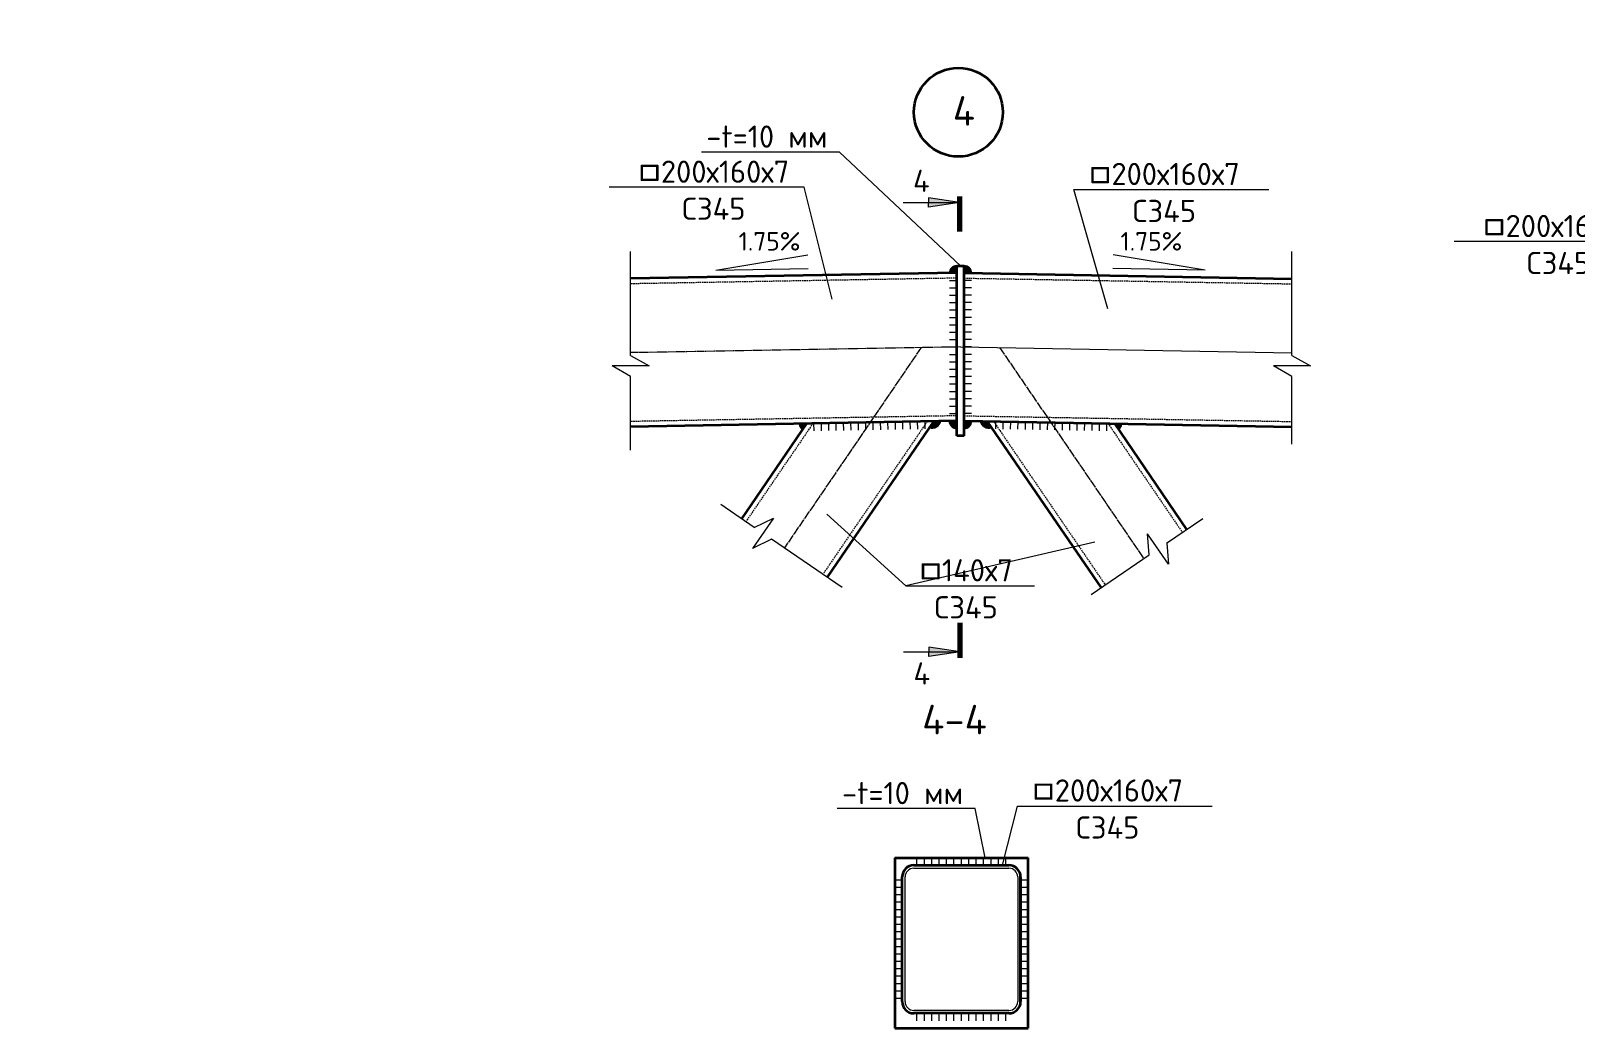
# Model space of a CAD drawing. Header units: millimetres. Extents: x -8174 to 141842, y -29548 to 3412.
# Drawn here: x 67076 to 69162, y -12965 to -11618 of the extents above; entities that cross this region are included whole.
import ezdxf
from ezdxf import colors
from ezdxf.entities.mleader import LeaderData, LeaderLine
from ezdxf.math import Vec2, Vec3

# ---------------------------------------------------------------- set-up
doc = ezdxf.new("R2010")
doc.units = ezdxf.units.MM
doc.linetypes.add('JIS_02_2.0', pattern=[3, 2, -1])
doc.linetypes.add('JIS_08_11', pattern=[12.799999999999999, 11, -0.6, 0.6, -0.6])
for name, color, linetype, lineweight in [('НАДПИСИ', 11, 'Continuous', 13), ('ОСЕВАЯ', 50, 'JIS_08_11', 13), ('ОСНОВНАЯ', 213, 'Continuous', 35), ('ШТРИХОВАЯ', 84, 'JIS_02_2.0', 13)]:
    doc.layers.add(name, color=color, linetype=linetype, lineweight=lineweight)
doc.styles.add('ОСК', font='isocpeur.ttf')

# ---------------------------------------------------------------- blocks, each defined once
blk = doc.blocks.new('_None')

msp = doc.modelspace()

# ---------------------------------------------------------------- hatches: boundary and pattern name
at = {"layer": 'НАДПИСИ'}
h = msp.add_hatch(color=256, dxfattribs=at)
h.paths.add_polyline_path([(68330.51599954994, -11849.63571764168), (68288.38221494504, -11849.63571764162), (68288.38221494504, -11843.40648721001)])
h.paths.add_polyline_path([(68330.51599954988, -11849.63571764168), (68288.38221494504, -11855.86494807323), (68288.38221494504, -11849.63571764162)])
h = msp.add_hatch(color=256, dxfattribs=at)
h.dxf.hatch_style = 1
edge = h.paths.add_edge_path()
edge.add_line((68326.68804974237, -11935.0967377526), (68326.68804974237, -11944.83423775261))
edge.add_line((68326.68804974237, -11944.83423775261), (68316.68958064076, -11945.0092109619))
edge.add_arc((68326.25589382712, -11944.65967478993), 9.572696773386873, 87.41252346232233, 182.0925556071396, ccw=False)
h = msp.add_hatch(color=256, dxfattribs=at)
h.dxf.hatch_style = 1
edge = h.paths.add_edge_path()
edge.add_line((68336.68804974237, -11935.0967377526), (68336.68804974237, -11944.83423775261))
edge.add_line((68336.68804974237, -11944.83423775261), (68346.68651884398, -11945.0092109619))
edge.add_arc((68337.12020565761, -11944.65967478993), 9.572696773386873, 357.9074443928603, 452.5874765376777)
h = msp.add_hatch(color=256, dxfattribs=at)
h.dxf.hatch_style = 1
edge = h.paths.add_edge_path()
edge.add_line((68114.1186029138, -12148.5848257278), (68123.85461220151, -12148.41444556526))
edge.add_line((68123.85461220151, -12148.41444556526), (68118.1811127183, -12156.67996057692))
edge.add_arc((68123.68763753312, -12148.84958970615), 9.572696773118796, 178.4150972651705, 234.8840949040655, ccw=False)
h = msp.add_hatch(color=256, dxfattribs=at)
h.dxf.hatch_style = 1
edge = h.paths.add_edge_path()
edge.add_line((68305.14534849476, -12145.24185768033), (68295.40363441291, -12145.41233767653))
edge.add_line((68295.40363441291, -12145.41233767653), (68289.69823998644, -12153.76731790969))
edge.add_arc((68293.65811663994, -12142.68525667107), 11.7682923318319, 250.3370167270571, 347.4527383375352)
h = msp.add_hatch(color=256, dxfattribs=at)
h.dxf.hatch_style = 1
edge = h.paths.add_edge_path()
edge.add_line((68326.68804974231, -12154.95542198297), (68326.68804974231, -12144.86486040826))
edge.add_line((68326.68804974231, -12144.86486040826), (68316.51157171832, -12145.04294877368))
edge.add_arc((68326.09271319775, -12145.38662075814), 9.587303191291715, 537.945702418691, 633.5601493064322)
h = msp.add_hatch(color=256, dxfattribs=at)
h.dxf.hatch_style = 1
edge = h.paths.add_edge_path()
edge.add_line((68336.68804974243, -12154.95542198297), (68336.68804974243, -12144.86486040826))
edge.add_line((68336.68804974243, -12144.86486040826), (68346.86452776642, -12145.04294877368))
edge.add_arc((68337.28338628699, -12145.38662075814), 9.587303191291715, -93.56014930643232, 2.054297581309015, ccw=False)
h = msp.add_hatch(color=256, dxfattribs=at)
h.dxf.hatch_style = 1
edge = h.paths.add_edge_path()
edge.add_line((68358.2307509901, -12145.24185768033), (68367.97246507194, -12145.41233767653))
edge.add_line((68367.97246507194, -12145.41233767653), (68373.67785949842, -12153.76731790969))
edge.add_arc((68369.71798284492, -12142.68525667107), 11.7682923318319, 192.5472616624648, 289.6629832729428, ccw=False)
h = msp.add_hatch(color=256, dxfattribs=at)
h.dxf.hatch_style = 1
edge = h.paths.add_edge_path()
edge.add_line((68549.25749657105, -12148.5848257278), (68539.52148728335, -12148.41444556526))
edge.add_line((68539.52148728335, -12148.41444556526), (68545.19498676655, -12156.67996057692))
edge.add_arc((68539.68846195174, -12148.84958970615), 9.572696773118796, 305.1159050959345, 361.5849027348294)
h = msp.add_hatch(color=256, dxfattribs=at)
h.paths.add_polyline_path([(68331.147762559, -12456.78359380439), (68289.0139779541, -12456.78359380444), (68289.0139779541, -12463.01282423605)])
h.paths.add_polyline_path([(68331.14776255895, -12456.78359380439), (68289.0139779541, -12450.55436337284), (68289.0139779541, -12456.78359380444)])

# ---------------------------------------------------------------- linework, layer by layer
at = {"color": 7, "lineweight": 70}
for p, q in [((68330.51599954948, -11841.70781748684), (68330.51599954942, -11888.75604544522)), ((68331.14776255854, -12464.71149395923), (68331.14776255848, -12417.66326600085))]:
    msp.add_line(p, q, dxfattribs=at)
at = {"layer": 'НАДПИСИ'}
for p, q in [((68330.51599954994, -11849.63571764168), (68288.38221494504, -11843.40648721001)), ((68288.38221494504, -11843.40648721001), (68288.38221494504, -11849.63571764162)), ((68254.2736032469, -11849.63571764162), (68330.51599954948, -11849.63571764174)), ((68330.51599954994, -11849.63571764168), (68288.38221494504, -11855.86494807323)), ((68288.38221494504, -11855.86494807329), (68288.38221494504, -11849.63571764168)), ((67886.27515768685, -12056.2657743656), (67886.2751576869, -11915.8313940529)), ((68001.28917180124, -11941.07438263707), (68125.60546428594, -11920.15393080578)), ((68662.0869276835, -11941.07438263707), (68537.7706351988, -11920.15393080578)), ((68779.38397080795, -12056.2657743656), (68779.383970808, -11915.83139405292)), ((68001.28917180124, -11941.07438263707), (68125.94722439739, -11938.89286671665)), ((68662.0869276835, -11941.07438263707), (68537.42887508735, -11938.89286671665)), ((68316.68804974237, -11954.83423775261), (68326.68804974237, -11954.83423775261)), ((68316.68804974237, -11964.83423775261), (68326.68804974237, -11964.83423775261)), ((68346.68804974237, -11954.83423775261), (68336.68804974237, -11954.83423775261)), ((68346.68804974237, -11964.83423775261), (68336.68804974237, -11964.83423775261)), ((68316.68804974237, -11974.83423775261), (68326.68804974237, -11974.83423775261)), ((68316.68804974237, -11984.83423775261), (68326.68804974237, -11984.83423775261)), ((68346.68804974237, -11974.83423775261), (68336.68804974237, -11974.83423775261)), ((68346.68804974237, -11984.83423775261), (68336.68804974237, -11984.83423775261)), ((68316.68804974237, -11994.83423775261), (68326.68804974237, -11994.83423775261)), ((68316.68804974237, -12004.83423775261), (68326.68804974237, -12004.83423775261)), ((68346.68804974237, -11994.83423775261), (68336.68804974237, -11994.83423775261)), ((68346.68804974237, -12004.83423775261), (68336.68804974237, -12004.83423775261)), ((68316.68804974237, -12014.83423775261), (68326.68804974237, -12014.83423775261)), ((68316.68804974237, -12024.83423775261), (68326.68804974237, -12024.83423775261)), ((68346.68804974237, -12014.83423775261), (68336.68804974237, -12014.83423775261)), ((68346.68804974237, -12024.83423775261), (68336.68804974237, -12024.83423775261)), ((68316.68804974237, -12034.83423775261), (68326.68804974237, -12034.83423775261)), ((68316.68804974237, -12044.83423775261), (68326.68804974237, -12044.83423775261)), ((68346.68804974237, -12034.83423775261), (68336.68804974237, -12034.83423775261)), ((68346.68804974237, -12044.83423775261), (68336.68804974237, -12044.83423775261)), ((67911.27515768685, -12070.53320824611), (67861.27515768685, -12070.53320824611)), ((67886.27515768685, -12084.80064212662), (67861.27515768685, -12070.53320824611)), ((67886.27515768685, -12056.26577436562), (67911.27515768685, -12070.53320824611)), ((68316.68804974237, -12054.83423775261), (68326.68804974237, -12054.83423775261)), ((68316.68804974237, -12064.83423775261), (68326.68804974237, -12064.83423775261)), ((68316.68804974237, -12074.83423775261), (68326.68804974237, -12074.83423775261)), ((68346.68804974237, -12054.83423775261), (68336.68804974237, -12054.83423775261)), ((68346.68804974237, -12064.83423775261), (68336.68804974237, -12064.83423775261)), ((68346.68804974237, -12074.83423775261), (68336.68804974237, -12074.83423775261)), ((68804.38397080795, -12070.53320824612), (68754.38397080795, -12070.53320824612)), ((68779.38397080795, -12084.80064212662), (68754.38397080795, -12070.53320824612)), ((68779.38397080795, -12056.26577436562), (68804.38397080795, -12070.53320824612)), ((67886.27515768685, -12184.35984982835), (67886.27515768685, -12084.80064212662)), ((68316.68804974237, -12084.83423775261), (68326.68804974237, -12084.83423775261)), ((68316.68804974237, -12094.83423775261), (68326.68804974237, -12094.83423775261)), ((68346.68804974237, -12084.83423775261), (68336.68804974237, -12084.83423775261)), ((68346.68804974237, -12094.83423775261), (68336.68804974237, -12094.83423775261)), ((68779.38397080795, -12176.40115680272), (68779.38397080795, -12084.80064212662)), ((68316.68804974237, -12104.83423775261), (68326.68804974237, -12104.83423775261)), ((68316.68804974237, -12114.83423775261), (68326.68804974237, -12114.83423775261)), ((68346.68804974237, -12104.83423775261), (68336.68804974237, -12104.83423775261)), ((68346.68804974237, -12114.83423775261), (68336.68804974237, -12114.83423775261)), ((68316.68804974237, -12124.83423775261), (68326.68804974237, -12124.83423775261)), ((68316.68804974237, -12134.83423775261), (68326.68804974237, -12134.83423775261)), ((68346.68804974237, -12124.83423775261), (68336.68804974237, -12124.83423775261)), ((68346.68804974237, -12134.83423775261), (68336.68804974237, -12134.83423775261)), ((68134.02805451246, -12158.2379414576), (68133.85308130318, -12148.23947235598)), ((68144.02652361407, -12158.06296824833), (68143.8515504048, -12148.0644991467)), ((68154.02499271568, -12157.88799503904), (68153.85001950641, -12147.88952593741)), ((68164.0234618173, -12157.71302182975), (68163.84848860803, -12147.71455272814)), ((68174.02193091891, -12157.53804862048), (68173.84695770964, -12147.53957951887)), ((68184.02040002053, -12157.36307541121), (68183.84542681125, -12147.36460630958)), ((68194.01886912214, -12157.18810220192), (68193.84389591287, -12147.18963310029)), ((68204.01733822376, -12157.01312899264), (68203.84236501448, -12147.01465989102)), ((68214.01580732537, -12156.83815578336), (68213.8408341161, -12146.83968668175)), ((68224.01427642698, -12156.66318257408), (68223.83930321771, -12146.66471347246)), ((68234.0127455286, -12156.4882093648), (68233.83777231933, -12146.48974026318)), ((68244.01121463027, -12156.31323615552), (68243.836241421, -12146.3147670539)), ((68254.00968373189, -12156.13826294625), (68253.83471052261, -12146.13979384463)), ((68264.0081528335, -12155.96328973696), (68263.83317962423, -12145.96482063534)), ((68274.00662193511, -12155.78831652769), (68273.83164872584, -12145.78984742606)), ((68284.00509103673, -12155.6133433184), (68283.83011782746, -12145.61487421679)), ((68379.37100844813, -12155.6133433184), (68379.5459816574, -12145.61487421679)), ((68389.36947754974, -12155.78831652769), (68389.54445075901, -12145.78984742606)), ((68399.36794665136, -12155.96328973696), (68399.54291986063, -12145.96482063534)), ((68409.36641575297, -12156.13826294625), (68409.54138896224, -12146.13979384463)), ((68419.36488485459, -12156.31323615552), (68419.53985806386, -12146.3147670539)), ((68429.36335395626, -12156.4882093648), (68429.53832716553, -12146.48974026318)), ((68439.36182305787, -12156.66318257408), (68439.53679626714, -12146.66471347246)), ((68449.36029215949, -12156.83815578336), (68449.53526536876, -12146.83968668175)), ((68459.3587612611, -12157.01312899264), (68459.53373447037, -12147.01465989102)), ((68469.35723036272, -12157.18810220192), (68469.53220357199, -12147.18963310029)), ((68479.35569946433, -12157.36307541121), (68479.5306726736, -12147.36460630958)), ((68489.35416856594, -12157.53804862048), (68489.52914177522, -12147.53957951887)), ((68499.35263766756, -12157.71302182975), (68499.52761087683, -12147.71455272814)), ((68509.35110676917, -12157.88799503904), (68509.52607997844, -12147.88952593741)), ((68519.34957587079, -12158.06296824833), (68519.52454908006, -12148.0644991467)), ((68529.3480449724, -12158.2379414576), (68529.52301818167, -12148.23947235598)), ((68053.14597619051, -12288.62983005581), (68008.05173596233, -12257.83616930673)), ((68079.02661986306, -12276.03014939986), (68050.83003980265, -12317.32122437854)), ((68053.14597619057, -12288.62983005581), (68079.02661986306, -12276.03014939986)), ((68610.09390246024, -12309.87024768551), (68658.8420955909, -12276.58139940251)), ((68612.51570726046, -12338.48934727708), (68584.31912720011, -12297.19827229837)), ((68586.63506358798, -12325.88966662112), (68584.31912720011, -12297.19827229837)), ((68076.71068347507, -12304.72154372255), (68050.83003980265, -12317.32122437854)), ((68171.8264842204, -12369.6736015731), (68076.71068347507, -12304.72154372255)), ((68610.19977087254, -12309.79795295438), (68612.51570726046, -12338.48934727708)), ((68508.1580148125, -12379.47956201236), (68586.63506358798, -12325.88966662112)), ((68254.90536625596, -12456.78359380444), (68331.14776255854, -12456.78359380433)), ((68331.147762559, -12456.78359380439), (68289.0139779541, -12450.55436337284)), ((68289.0139779541, -12450.55436337278), (68289.0139779541, -12456.78359380439)), ((68331.147762559, -12456.78359380439), (68289.0139779541, -12463.01282423605)), ((68289.0139779541, -12463.01282423605), (68289.0139779541, -12456.78359380444)), ((68272.97190229705, -12745.19488657062), (68272.97190229705, -12735.19488657062)), ((68282.97190229705, -12745.19488657062), (68282.97190229705, -12735.19488657062)), ((68292.97190229705, -12745.19488657062), (68292.97190229705, -12735.19488657062)), ((68302.97190229705, -12745.19488657062), (68302.97190229705, -12735.19488657062)), ((68312.97190229705, -12745.19488657062), (68312.97190229705, -12735.19488657062)), ((68322.97190229705, -12745.19488657062), (68322.97190229705, -12735.19488657062)), ((68332.97190229705, -12745.19488657062), (68332.97190229705, -12735.19488657062)), ((68342.97190229705, -12745.19488657062), (68342.97190229705, -12735.19488657062)), ((68352.97190229705, -12745.19488657062), (68352.97190229705, -12735.19488657062)), ((68362.97190229705, -12745.19488657062), (68362.97190229705, -12735.19488657062)), ((68372.97190229705, -12745.19488657062), (68372.97190229705, -12735.19488657062)), ((68382.97190229705, -12745.19488657062), (68382.97190229705, -12735.19488657062)), ((68392.97190229705, -12745.19488657062), (68392.97190229705, -12735.19488657062)), ((68256.971902297, -12929.41887617932), (68256.971902297, -12760.97092268073)), ((68268.74793840712, -12749.19488657062), (68397.19586618693, -12749.19488657062)), ((68408.971902297, -12760.97092268073), (68408.971902297, -12929.4188504605)), ((68252.971902297, -12765.19489943002), (68242.971902297, -12765.19489943002)), ((68252.971902297, -12775.19489943002), (68242.971902297, -12775.19489943002)), ((68422.971902297, -12765.19489943002), (68412.971902297, -12765.19489943002)), ((68422.971902297, -12775.19489943002), (68412.971902297, -12775.19489943002)), ((68252.971902297, -12785.19489943002), (68242.971902297, -12785.19489943002)), ((68252.971902297, -12795.19489943002), (68242.971902297, -12795.19489943002)), ((68422.971902297, -12785.19489943002), (68412.971902297, -12785.19489943002)), ((68422.971902297, -12795.19489943002), (68412.971902297, -12795.19489943002)), ((68252.971902297, -12805.19489943002), (68242.971902297, -12805.19489943002)), ((68252.971902297, -12815.19489943002), (68242.971902297, -12815.19489943002)), ((68252.971902297, -12825.19489943002), (68242.971902297, -12825.19489943002)), ((68422.971902297, -12805.19489943002), (68412.971902297, -12805.19489943002)), ((68422.971902297, -12815.19489943002), (68412.971902297, -12815.19489943002)), ((68422.971902297, -12825.19489943002), (68412.971902297, -12825.19489943002)), ((68252.971902297, -12835.19489943002), (68242.971902297, -12835.19489943002)), ((68252.971902297, -12845.19489943002), (68242.971902297, -12845.19489943002)), ((68422.971902297, -12835.19489943002), (68412.971902297, -12835.19489943002)), ((68422.971902297, -12845.19489943002), (68412.971902297, -12845.19489943002)), ((68252.971902297, -12855.19489943002), (68242.971902297, -12855.19489943002)), ((68252.971902297, -12865.19489943002), (68242.971902297, -12865.19489943002)), ((68422.971902297, -12855.19489943002), (68412.971902297, -12855.19489943002)), ((68422.971902297, -12865.19489943002), (68412.971902297, -12865.19489943002)), ((68252.971902297, -12875.19489943002), (68242.971902297, -12875.19489943002)), ((68252.971902297, -12885.19489943002), (68242.971902297, -12885.19489943002)), ((68422.971902297, -12875.19489943002), (68412.971902297, -12875.19489943002)), ((68422.971902297, -12885.19489943002), (68412.971902297, -12885.19489943002)), ((68252.971902297, -12895.19489943002), (68242.971902297, -12895.19489943002)), ((68252.971902297, -12905.19489943002), (68242.971902297, -12905.19489943002)), ((68422.971902297, -12895.19489943002), (68412.971902297, -12895.19489943002)), ((68422.971902297, -12905.19489943002), (68412.971902297, -12905.19489943002)), ((68252.971902297, -12915.19489943002), (68242.971902297, -12915.19489943002)), ((68252.971902297, -12925.19489943002), (68242.971902297, -12925.19489943002)), ((68422.971902297, -12915.19489943002), (68412.971902297, -12915.19489943002)), ((68422.971902297, -12925.19489943002), (68412.971902297, -12925.19489943002)), ((68397.19586618693, -12941.19488657062), (68268.74793840712, -12941.19488657062)), ((68272.97190229705, -12955.19488657062), (68272.97190229705, -12945.19488657062)), ((68282.97190229705, -12955.19488657062), (68282.97190229705, -12945.19488657062)), ((68292.97190229705, -12955.19488657062), (68292.97190229705, -12945.19488657062)), ((68302.97190229705, -12955.19488657062), (68302.97190229705, -12945.19488657062)), ((68312.97190229705, -12955.19488657062), (68312.97190229705, -12945.19488657062)), ((68322.97190229705, -12955.19488657062), (68322.97190229705, -12945.19488657062)), ((68332.97190229705, -12955.19488657062), (68332.97190229705, -12945.19488657062)), ((68342.97190229705, -12955.19488657062), (68342.97190229705, -12945.19488657062)), ((68352.97190229705, -12955.19488657062), (68352.97190229705, -12945.19488657062)), ((68362.97190229705, -12955.19488657062), (68362.97190229705, -12945.19488657062)), ((68372.97190229705, -12955.19488657062), (68372.97190229705, -12945.19488657062)), ((68382.97190229705, -12955.19488657062), (68382.97190229705, -12945.19488657062)), ((68392.97190229705, -12955.19488657062), (68392.97190229705, -12945.19488657062))]:
    msp.add_line(p, q, dxfattribs=at)
for centre, radius, start, end in [((68326.25589382724, -11944.65967478996), 9.572696773502281, 87.41252346160759, 182.092555607143), ((68337.1202056575, -11944.65967478996), 9.572696773502281, 357.907444392857, 92.58747653672661), ((68123.68763753347, -12148.84958970582), 9.572696773571566, 178.4150972661081, 234.8840949029278), ((68293.65811663994, -12142.68525667106), 11.76829233184389, 250.3370167265408, 347.4527383390928), ((68326.09271319787, -12145.38662075812), 9.587303191396378, 177.9457024186985, 273.5601493071434), ((68337.28338628687, -12145.38662075812), 9.587303191396378, 266.4398506945209, 2.05429758130153), ((68369.71798284492, -12142.68525667106), 11.76829233184389, 192.5472616609072, 289.6629832700381), ((68539.68846195139, -12148.84958970582), 9.572696773571566, 305.1159050975518, 1.584902733891856), ((68268.74793840712, -12760.97092268073), 11.77603611011569, 90, 180), ((68397.19586618693, -12760.97092268073), 11.77603611011569, 0, 90), ((68268.74793840712, -12929.4188504605), 11.77603611011569, 180, 270), ((68397.19586618693, -12929.4188504605), 11.77603611011569, 270, 0), ((68397.19586618693, -12929.4188504605), 11.77603611011569, 270, 0)]:
    msp.add_arc(centre, radius, start, end, dxfattribs=at)
at = {"layer": 'ОСЕВАЯ', "linetype": 'JIS_08_11'}
for p, q in [((68331.68804974237, -12044.76204908092), (67886.2751576869, -12052.55677469188)), ((68278.73820099345, -12045.68867143404), (68093.85626147751, -12316.42980423835)), ((68384.6378984914, -12045.68867143404), (68579.3683250008, -12330.85192968781))]:
    msp.add_line(p, q, dxfattribs=at)
at = {"layer": 'ОСЕВАЯ', "linetype": 'JIS_08_11', "ltscale": 75}
msp.add_line((68331.68804974237, -12044.76204908092), (68779.38397080806, -12052.59672769957), dxfattribs=at)
at = {"layer": 'ОСНОВНАЯ'}
for p, q in [((68326.68804974237, -11944.83423775263), (67886.27515768696, -11952.5414633636)), ((68326.68804974243, -12165.12736040825), (68326.68804974237, -11935.09673775262)), ((68326.68804974237, -11935.09673775262), (68336.68804974237, -11935.09673775262)), ((68336.68804974243, -12165.12736040825), (68336.68804974237, -11935.09673775262)), ((68336.68804974231, -11944.83423775261), (68779.383970808, -11952.58141637132)), ((68326.68804974249, -12144.86486040827), (67886.27515768685, -12152.5720860193)), ((68123.82506056718, -12148.41496271886), (68036.04875650728, -12276.95459215371)), ((68295.40363441285, -12145.41233767653), (68151.66376644769, -12355.90501632297)), ((68336.68804974243, -12144.86486040826), (68779.38397080795, -12152.61203902695)), ((68367.97246507189, -12145.41233767653), (68521.56082003051, -12370.32714177243)), ((68539.55103891756, -12148.41496271886), (68637.17582997103, -12291.3767176032)), ((68336.68804974237, -12165.12736040825), (68326.68804974243, -12165.12736040825)), ((68242.971902297, -12735.19488657062), (68242.971902297, -12965.19488657062)), ((68242.971902297, -12735.19488657062), (68422.971902297, -12735.19488657062)), ((68422.971902297, -12965.19488657062), (68422.971902297, -12735.19488657062)), ((68252.971902297, -12929.4188504605), (68252.971902297, -12760.97092268073)), ((68268.74793840712, -12745.19488657062), (68397.19586618693, -12745.19488657062)), ((68412.971902297, -12760.97092268073), (68412.971902297, -12929.4188504605)), ((68412.971902297, -12929.4188504605), (68412.971902297, -12760.97092268073)), ((68397.19586618693, -12945.19488657062), (68268.74793840712, -12945.19488657062)), ((68242.971902297, -12965.19488657062), (68422.971902297, -12965.19488657062))]:
    msp.add_line(p, q, dxfattribs=at)
msp.add_circle((68328.94731982815, -11727.73677437176), 60, dxfattribs=at)
for centre, start, end in [((68268.74793840712, -12760.97092268073), 90, 180), ((68397.19586618693, -12760.97092268073), 0, 90), ((68268.74793840712, -12929.4188504605), 180, 270), ((68397.19586618693, -12929.4188504605), 270, 0)]:
    msp.add_arc(centre, 15.77603611011582, start, end, dxfattribs=at)
at = {"layer": 'ШТРИХОВАЯ'}
for p, q in [((68326.68804974237, -11951.83530954557), (67886.27515768696, -11959.54253515654)), ((68336.68804974237, -11951.83530954557), (68779.383970808, -11959.58248816426)), ((68326.68804974237, -12137.86378861533), (67886.2751576869, -12145.57101422634)), ((68132.40398925944, -12148.26483146675), (68041.8295070043, -12280.90211336216)), ((68286.82470572059, -12145.56246892866), (68145.88301595073, -12351.95749511452)), ((68336.68804974237, -12137.86378861532), (68779.38397080795, -12145.61096723401)), ((68376.55139376415, -12145.56246892865), (68527.34157052758, -12366.37962056397)), ((68530.97211022524, -12148.26483146673), (68631.39507947402, -12295.32423881168))]:
    msp.add_line(p, q, dxfattribs=at)

# ---------------------------------------------------------------- texts
at = {"layer": 'НАДПИСИ', "style": 'ОСК'}
for s, insert, char_height, width, attachment_point in [('4', (68321.3182498645, -11705.91277147921), 40, 41.22453085327379, 1), ('4', (68267.59157306561, -11835.39165964525), 30, 74.751122343514, 7), ('1.75%', (68032.05623336992, -11914.6345927526), 25, 150.9467204613657, 7), ('1.75%', (68631.31986611482, -11914.6345927526), 25, 150.9467204613657, 9), ('4', (68268.22333607468, -12471.02765180082), 30, 74.751122343514, 1), ('4-4', (68367.37644361268, -12568.35484872229), 40, 233.030446242969, 9)]:
    msp.add_mtext(s, dxfattribs=dict(at, insert=insert, char_height=char_height, width=width, attachment_point=attachment_point))

# ---------------------------------------------------------------- leaders
at = {"layer": 'НАДПИСИ'}
ml = msp.add_multileader_mtext('Standard', dxfattribs=at)
ml.set_content(' {\\H0.6x;6}', color=256, style='ОСК')
ml.set_leader_properties(color=256, linetype='ByLayer', lineweight=-1)
ml.set_arrow_properties(name='NONE')
ml.build(insert=Vec2(0, 0))
ml.multileader.update_dxf_attribs({"has_dogleg": 0, "text_left_attachment_type": 6, "text_right_attachment_type": 6, "dogleg_length": 0, "arrow_head_size": 75, "scale": 50})
ctx = ml.context
ctx.base_point, ctx.scale, ctx.char_height, ctx.arrow_head_size, ctx.landing_gap_size, ctx.plane_origin = Vec3(48348.46484175278, -11650.70780068563), 50, 250, 75, 100, Vec3(44060.06444758782, -12719.37129199412)
ctx.left_attachment, ctx.right_attachment, ctx.text_align_type = 6, 6, 1
notes = []
notes.append((ctx, [(0, (1, 1, 0), (48788.46484175278, -11650.70780068563), (-1, 0), 0, [(2, [(48959.15023851307, -11803.12365791402)], 0, [])])]))
ctx.mtext.insert, ctx.mtext.width, ctx.mtext.defined_height, ctx.mtext.alignment, ctx.mtext.flow_direction = Vec3(48568.46484175278, -11370.70780068563), 814.4691549743875, 273.0506630395539, 2, 5
ml = msp.add_multileader_mtext('Standard', dxfattribs=at)
ml.set_content(' L80х7,\\PL=150 мм', color=256, style='ОСК')
ml.set_leader_properties(color=256, linetype='ByLayer', lineweight=-1)
ml.set_arrow_properties(name='NONE')
ml.build(insert=Vec2(0, 0))
ml.multileader.update_dxf_attribs({"has_dogleg": 0, "text_left_attachment_type": 6, "text_right_attachment_type": 6, "dogleg_length": 0, "arrow_head_size": 75, "scale": 50})
ctx = ml.context
ctx.base_point, ctx.scale, ctx.char_height, ctx.arrow_head_size, ctx.landing_gap_size, ctx.plane_origin = Vec3(79824.32180127807, -12028.31024642912), 50, 150, 75, 100, Vec3(76138.18924067053, -13212.51797743281)
ctx.left_attachment, ctx.right_attachment, ctx.text_align_type = 6, 6, 1
notes.append((ctx, [(0, (1, 1, 0), (80819.32180127807, -12028.31024642912), (-1, 0), 0, [(2, [(81094.71687221949, -11650.70999794737)], 0, [])])]))
ctx.mtext.insert, ctx.mtext.width, ctx.mtext.defined_height, ctx.mtext.alignment, ctx.mtext.flow_direction = Vec3(80321.82180127807, -11848.31024642912), 1892.321435458027, 273.0506630395539, 2, 5
ml = msp.add_multileader_mtext('Standard', dxfattribs=at)
ml.set_content('L80х7,\\PL=150 мм', color=256, style='ОСК')
ml.set_leader_properties(color=256, linetype='ByLayer', lineweight=-1)
ml.set_arrow_properties(name='NONE')
ml.build(insert=Vec2(0, 0))
ml.multileader.update_dxf_attribs({"has_dogleg": 0, "text_left_attachment_type": 6, "text_right_attachment_type": 6, "dogleg_length": 0, "arrow_head_size": 75, "scale": 50})
ctx = ml.context
ctx.base_point, ctx.scale, ctx.char_height, ctx.arrow_head_size, ctx.landing_gap_size, ctx.plane_origin = Vec3(87792.12580977686, -12028.31024642912), 50, 150, 75, 100, Vec3(82478.3800381363, -13212.51797743281)
ctx.left_attachment, ctx.right_attachment, ctx.text_align_type = 6, 6, 1
notes.append((ctx, [(1, (1, 1, 0), (87792.12580977686, -12028.31024642912), (1, 0), 0, [(2, [(87434.90766968523, -11650.70999794737)], 0, [])])]))
ctx.mtext.insert, ctx.mtext.width, ctx.mtext.defined_height, ctx.mtext.alignment, ctx.mtext.flow_direction = Vec3(88289.62580977686, -11848.31024642912), 1892.321435458027, 273.0506630395539, 2, 5
ml = msp.add_multileader_mtext('Standard', dxfattribs=at)
ml.set_content('L80х7,\\PL=150 мм', color=256, style='ОСК')
ml.set_leader_properties(color=256, linetype='ByLayer', lineweight=-1)
ml.set_arrow_properties(name='NONE')
ml.build(insert=Vec2(0, 0))
ml.multileader.update_dxf_attribs({"has_dogleg": 0, "text_left_attachment_type": 6, "text_right_attachment_type": 6, "dogleg_length": 0, "arrow_head_size": 75, "scale": 50})
ctx = ml.context
ctx.base_point, ctx.scale, ctx.char_height, ctx.arrow_head_size, ctx.landing_gap_size, ctx.plane_origin = Vec3(94036.46598892592, -12028.31024642912), 50, 150, 75, 100, Vec3(88546.79204375276, -13212.51797743281)
ctx.left_attachment, ctx.right_attachment, ctx.text_align_type = 6, 6, 1
notes.append((ctx, [(1, (1, 1, 0), (94036.46598892592, -12028.31024642912), (1, 0), 0, [(2, [(93674.34447049981, -11650.70999794737)], 0, [])])]))
ctx.mtext.insert, ctx.mtext.width, ctx.mtext.defined_height, ctx.mtext.alignment, ctx.mtext.flow_direction = Vec3(94533.96598892592, -11848.31024642912), 1892.321435458027, 273.0506630395539, 2, 5
ml = msp.add_multileader_mtext('Standard', dxfattribs=at)
ml.set_content(' {\\H0.6x;2}', color=256, style='ОСК')
ml.set_leader_properties(color=256, linetype='ByLayer', lineweight=-1)
ml.set_arrow_properties(name='NONE')
ml.build(insert=Vec2(0, 0))
ml.multileader.update_dxf_attribs({"has_dogleg": 0, "text_left_attachment_type": 6, "text_right_attachment_type": 6, "dogleg_length": 0, "arrow_head_size": 75, "scale": 50})
ctx = ml.context
ctx.base_point, ctx.scale, ctx.char_height, ctx.arrow_head_size, ctx.landing_gap_size, ctx.plane_origin = Vec3(78808.4290468196, -12121.53470032103), 50, 250, 75, 100, Vec3(74731.26552477543, -13041.31055244316)
ctx.left_attachment, ctx.right_attachment, ctx.text_align_type = 6, 6, 1
notes.append((ctx, [(0, (1, 1, 0), (79248.4290468196, -12121.53470032103), (-1, 0), 0, [(2, [(79442.28366237765, -11723.51736303685)], 0, [])])]))
ctx.mtext.insert, ctx.mtext.width, ctx.mtext.defined_height, ctx.mtext.alignment, ctx.mtext.flow_direction = Vec3(79028.4290468196, -11841.53470032103), 437.8228964785812, 295, 2, 5
ml = msp.add_multileader_mtext('Standard', dxfattribs=at)
ml.set_content('-t=10 мм', color=256, style='ОСК')
ml.set_leader_properties(color=256, linetype='ByLayer', lineweight=-1)
ml.set_arrow_properties(name='NONE')
ml.build(insert=Vec2(0, 0))
ml.multileader.update_dxf_attribs({"has_dogleg": 0, "text_left_attachment_type": 6, "text_right_attachment_type": 6, "dogleg_length": 0, "arrow_head_size": 15, "scale": 10})
ctx = ml.context
ctx.base_point, ctx.scale, ctx.char_height, ctx.arrow_head_size, ctx.landing_gap_size, ctx.plane_origin = Vec3(67972.26819583104, -11781.58429480478), 10, 30, 15, 20, Vec3(68005.5640688088, -12729.84604664781)
ctx.left_attachment, ctx.right_attachment, ctx.text_align_type = 6, 6, 1
notes.append((ctx, [(0, (1, 1, 0), (68168.26819583104, -11781.58429480478), (-1, 0), 0, [(3, [(68331.68804974237, -11935.09673775262)], 0, [])])]))
ctx.mtext.insert, ctx.mtext.width, ctx.mtext.alignment, ctx.mtext.flow_direction = Vec3(68070.26819583104, -11745.58429480478), 191.8276736529078, 2, 5
ml = msp.add_multileader_mtext('Standard', dxfattribs=at)
ml.set_content('□200х160х7\\PС345', color=256, style='ОСК')
ml.set_leader_properties(color=256, linetype='ByLayer', lineweight=-1)
ml.set_arrow_properties(name='NONE')
ml.build(insert=Vec2(0, 0))
ml.multileader.update_dxf_attribs({"has_dogleg": 0, "text_left_attachment_type": 6, "text_right_attachment_type": 6, "dogleg_length": 0, "arrow_head_size": 15, "scale": 10})
ctx = ml.context
ctx.base_point, ctx.scale, ctx.char_height, ctx.arrow_head_size, ctx.landing_gap_size, ctx.plane_origin = Vec3(67876.60524521029, -11829.03234302829), 10, 30, 15, 20, Vec3(68223.57558479434, -12791.35451366432)
ctx.left_attachment, ctx.right_attachment, ctx.text_align_type = 6, 6, 1
notes.append((ctx, [(0, (1, 1, 0), (68120.60524521029, -11829.03234302829), (-1, 0), 0, [(3, [(68158.40355995618, -11980.35325775383)], 0, [])])]))
ctx.mtext.insert, ctx.mtext.alignment, ctx.mtext.flow_direction = Vec3(67998.60524521029, -11793.03234302829), 2, 5
ml = msp.add_multileader_mtext('Standard', dxfattribs=at)
ml.set_content('□200х160х7\\PС345', color=256, style='ОСК')
ml.set_leader_properties(color=256, linetype='ByLayer', lineweight=-1)
ml.set_arrow_properties(name='NONE')
ml.build(insert=Vec2(0, 0))
ml.multileader.update_dxf_attribs({"has_dogleg": 0, "text_left_attachment_type": 6, "text_right_attachment_type": 6, "dogleg_length": 0, "arrow_head_size": 15, "scale": 10})
ctx = ml.context
ctx.base_point, ctx.scale, ctx.char_height, ctx.arrow_head_size, ctx.landing_gap_size, ctx.plane_origin = Vec3(68485.03465540562, -11832.11705435108), 10, 30, 15, 20, Vec3(68465.41490249144, -12804.35838769987)
ctx.left_attachment, ctx.right_attachment, ctx.text_align_type = 6, 6, 1
notes.append((ctx, [(1, (1, 1, 0), (68485.03465540562, -11832.11705435108), (1, 0), 0, [(3, [(68530.5869273296, -11993.35713178938)], 0, [])])]))
ctx.mtext.insert, ctx.mtext.alignment, ctx.mtext.flow_direction = Vec3(68607.03465540562, -11796.11705435108), 2, 5
ml = msp.add_multileader_mtext('Standard', dxfattribs=at)
ml.set_content('-t=20 мм', color=256, style='ОСК')
ml.set_leader_properties(color=256, linetype='ByLayer', lineweight=-1)
ml.set_arrow_properties(name='NONE')
ml.build(insert=Vec2(0, 0))
ml.multileader.update_dxf_attribs({"has_dogleg": 0, "text_left_attachment_type": 6, "text_right_attachment_type": 6, "dogleg_length": 0, "arrow_head_size": 15, "scale": 10})
ctx = ml.context
ctx.base_point, ctx.scale, ctx.char_height, ctx.arrow_head_size, ctx.landing_gap_size, ctx.plane_origin = Vec3(69280.82300559437, -11859.22561076836), 10, 30, 15, 20, Vec3(69224.58522643894, -12811.86264590683)
ctx.left_attachment, ctx.right_attachment, ctx.text_align_type = 6, 6, 1
notes.append((ctx, [(0, (1, 1, 0), (69482.82300559437, -11859.22561076836), (-1, 0), 0, [(0, [(69621.93657603796, -11961.44261524692), (69643.75069195387, -11961.44261524692)], 0, [])])]))
ctx.mtext.insert, ctx.mtext.width, ctx.mtext.alignment, ctx.mtext.flow_direction = Vec3(69381.82300559437, -11823.22561076836), 177.3186621586792, 2, 5
ml = msp.add_multileader_mtext('Standard', dxfattribs=at)
ml.set_content(' {\\H0.6x;3}', color=256, style='ОСК')
ml.set_leader_properties(color=256, linetype='ByLayer', lineweight=-1)
ml.set_arrow_properties(name='NONE')
ml.build(insert=Vec2(0, 0))
ml.multileader.update_dxf_attribs({"has_dogleg": 0, "text_left_attachment_type": 6, "text_right_attachment_type": 6, "dogleg_length": 0, "arrow_head_size": 75, "scale": 50})
ctx = ml.context
ctx.base_point, ctx.scale, ctx.char_height, ctx.arrow_head_size, ctx.landing_gap_size, ctx.plane_origin = Vec3(75616.53681334789, -12253.69717023283), 50, 250, 75, 100, Vec3(71539.3732913037, -13173.47302235496)
ctx.left_attachment, ctx.right_attachment, ctx.text_align_type = 6, 6, 1
notes.append((ctx, [(0, (1, 1, 0), (76056.53681334789, -12253.69717023283), (-1, 0), 0, [(2, [(76250.39142890592, -11855.67983294865)], 0, [])])]))
ctx.mtext.insert, ctx.mtext.width, ctx.mtext.defined_height, ctx.mtext.alignment, ctx.mtext.flow_direction = Vec3(75836.53681334789, -11973.69717023283), 437.8228964785812, 295, 2, 5
ml = msp.add_multileader_mtext('Standard', dxfattribs=at)
ml.set_content('□200х160х7\\PС345', color=256, style='ОСК')
ml.set_leader_properties(color=256, linetype='ByLayer', lineweight=-1)
ml.set_arrow_properties(name='NONE')
ml.build(insert=Vec2(0, 0))
ml.multileader.update_dxf_attribs({"has_dogleg": 0, "text_left_attachment_type": 6, "text_right_attachment_type": 6, "dogleg_length": 0, "arrow_head_size": 15, "scale": 10})
ctx = ml.context
ctx.base_point, ctx.scale, ctx.char_height, ctx.arrow_head_size, ctx.landing_gap_size, ctx.plane_origin = Vec3(69017.36994498881, -11902.42796046688), 10, 30, 15, 20, Vec3(69390.86430335575, -12821.70463325287)
ctx.left_attachment, ctx.right_attachment, ctx.text_align_type = 6, 6, 1
notes.append((ctx, [(0, (1, 1, 0), (69261.36994498881, -11902.42796046688), (-1, 0), 0, [(3, [(69325.69227851758, -12010.70337734238)], 0, [])])]))
ctx.mtext.insert, ctx.mtext.alignment, ctx.mtext.flow_direction = Vec3(69139.36994498881, -11866.42796046688), 2, 5
ml = msp.add_multileader_mtext('Standard', dxfattribs=at)
ml.set_content(' L80х7,\\PL=150 мм', color=256, style='ОСК')
ml.set_leader_properties(color=256, linetype='ByLayer', lineweight=-1)
ml.set_arrow_properties(name='NONE')
ml.build(insert=Vec2(0, 0))
ml.multileader.update_dxf_attribs({"has_dogleg": 0, "text_left_attachment_type": 6, "text_right_attachment_type": 6, "dogleg_length": 0, "arrow_head_size": 75, "scale": 50})
ctx = ml.context
ctx.base_point, ctx.scale, ctx.char_height, ctx.arrow_head_size, ctx.landing_gap_size, ctx.plane_origin = Vec3(38722.58979582816, -12472.19818995096), 50, 150, 75, 100, Vec3(35036.45723522065, -13656.40592095464)
ctx.left_attachment, ctx.right_attachment, ctx.text_align_type = 6, 6, 1
notes.append((ctx, [(0, (1, 1, 0), (39717.58979582816, -12472.19818995096), (-1, 0), 0, [(2, [(39866.69871447486, -12182.93651241803)], 0, [])])]))
ctx.mtext.insert, ctx.mtext.width, ctx.mtext.defined_height, ctx.mtext.alignment, ctx.mtext.flow_direction = Vec3(39220.08979582816, -12292.19818995096), 1892.321435458027, 273.0506630395539, 2, 5
ml = msp.add_multileader_mtext('Standard', dxfattribs=at)
ml.set_content(' L80х7,\\PL=150 мм', color=256, style='ОСК')
ml.set_leader_properties(color=256, linetype='ByLayer', lineweight=-1)
ml.set_arrow_properties(name='NONE')
ml.build(insert=Vec2(0, 0))
ml.multileader.update_dxf_attribs({"has_dogleg": 0, "text_left_attachment_type": 6, "text_right_attachment_type": 6, "dogleg_length": 0, "arrow_head_size": 75, "scale": 50})
ctx = ml.context
ctx.base_point, ctx.scale, ctx.char_height, ctx.arrow_head_size, ctx.landing_gap_size, ctx.plane_origin = Vec3(51177.61170668108, -12472.19818995097), 50, 150, 75, 100, Vec3(47491.47914607357, -13656.40592095465)
ctx.left_attachment, ctx.right_attachment, ctx.text_align_type = 6, 6, 1
notes.append((ctx, [(0, (1, 1, 0), (52172.61170668108, -12472.19818995097), (-1, 0), 0, [(2, [(52321.72062532778, -12182.93651241805)], 0, [])])]))
ctx.mtext.insert, ctx.mtext.width, ctx.mtext.defined_height, ctx.mtext.alignment, ctx.mtext.flow_direction = Vec3(51675.11170668108, -12292.19818995097), 1892.321435458027, 273.0506630395539, 2, 5
ml = msp.add_multileader_mtext('Standard', dxfattribs=at)
ml.set_content('□140х7\\PС345', color=256, style='ОСК')
ml.set_leader_properties(color=256, linetype='ByLayer', lineweight=-1)
ml.set_arrow_properties(name='NONE')
ml.build(insert=Vec2(0, 0))
ml.multileader.update_dxf_attribs({"has_dogleg": 0, "text_left_attachment_type": 6, "text_right_attachment_type": 6, "dogleg_length": 0, "arrow_head_size": 15, "scale": 10})
ctx = ml.context
ctx.base_point, ctx.scale, ctx.char_height, ctx.arrow_head_size, ctx.landing_gap_size, ctx.plane_origin = Vec3(68257.89628100843, -12367.57408556767), 10, 30, 15, 20, Vec3(67889.07073125232, -13398.67026315487)
ctx.left_attachment, ctx.right_attachment, ctx.text_align_type = 6, 6, 1
notes.append((ctx, [(1, (1, 1, 0), (68257.89628100843, -12367.57408556767), (1, 0), 0, [(0, [(68513.08146350266, -12308.5897493966)], 0, []), (3, [(68151.36535795795, -12270.56494433346)], 0, [])])]))
ctx.mtext.insert, ctx.mtext.width, ctx.mtext.alignment, ctx.mtext.flow_direction = Vec3(68339.39628100843, -12331.57408556767), 161.7050698972307, 2, 5
ml = msp.add_multileader_mtext('Standard', dxfattribs=at)
ml.set_content(' {\\H0.6x;7}', color=256, style='ОСК')
ml.set_leader_properties(color=256, linetype='ByLayer', lineweight=-1)
ml.set_arrow_properties(name='NONE')
ml.build(insert=Vec2(0, 0))
ml.multileader.update_dxf_attribs({"has_dogleg": 0, "text_left_attachment_type": 6, "text_right_attachment_type": 6, "dogleg_length": 0, "arrow_head_size": 75, "scale": 50})
ctx = ml.context
ctx.base_point, ctx.scale, ctx.char_height, ctx.arrow_head_size, ctx.landing_gap_size, ctx.plane_origin = Vec3(53727.0393568548, -12644.45305150567), 50, 250, 75, 100, Vec3(49472.25315864908, -12676.70063790135)
ctx.left_attachment, ctx.right_attachment, ctx.text_align_type = 6, 6, 1
notes.append((ctx, [(0, (1, 1, 0), (54167.0393568548, -12644.45305150567), (-1, 0), 0, [(2, [(54404.32262184384, -12290.10316721445)], 0, [])])]))
ctx.mtext.insert, ctx.mtext.width, ctx.mtext.defined_height, ctx.mtext.alignment, ctx.mtext.flow_direction = Vec3(53947.0393568548, -12364.45305150567), 814.4691549743875, 273.0506630395539, 2, 5
ml = msp.add_multileader_mtext('Standard', dxfattribs=at)
ml.set_content('□140х7\\PС345', color=256, style='ОСК')
ml.set_leader_properties(color=256, linetype='ByLayer', lineweight=-1)
ml.set_arrow_properties(name='NONE')
ml.build(insert=Vec2(0, 0))
ml.multileader.update_dxf_attribs({"has_dogleg": 0, "text_left_attachment_type": 6, "text_right_attachment_type": 6, "dogleg_length": 0, "arrow_head_size": 15, "scale": 10})
ctx = ml.context
ctx.base_point, ctx.scale, ctx.char_height, ctx.arrow_head_size, ctx.landing_gap_size, ctx.plane_origin = Vec3(69587.35922379635, -12432.23083668255), 10, 30, 15, 20, Vec3(69207.02536625421, -13334.61153762184)
ctx.left_attachment, ctx.right_attachment, ctx.text_align_type = 6, 6, 1
notes.append((ctx, [(1, (1, 1, 0), (69587.35922379635, -12432.23083668255), (1, 0), 0, [(0, [(69860.21324536769, -12327.86242842983)], 0, []), (3, [(69453.105036703, -12304.07978593005)], 0, [])])]))
ctx.mtext.insert, ctx.mtext.width, ctx.mtext.alignment, ctx.mtext.flow_direction = Vec3(69668.85922379635, -12396.23083668255), 161.7050698972307, 2, 5
ml = msp.add_multileader_mtext('Standard', dxfattribs=at)
ml.set_content('болты %%C20\\P(4 шт.)', color=256, style='ОСК')
ml.set_leader_properties(color=256, linetype='ByLayer', lineweight=-1)
ml.set_arrow_properties(name='NONE')
ml.build(insert=Vec2(0, 0))
ml.multileader.update_dxf_attribs({"has_dogleg": 0, "text_left_attachment_type": 6, "text_right_attachment_type": 6, "dogleg_length": 0, "arrow_head_size": 15, "scale": 10})
ctx = ml.context
ctx.base_point, ctx.scale, ctx.char_height, ctx.arrow_head_size, ctx.landing_gap_size, ctx.plane_origin = Vec3(69273.36571782554, -12533.04841041804), 10, 30, 15, 20, Vec3(69270.89313265437, -13432.32424755112)
ctx.left_attachment, ctx.right_attachment, ctx.text_align_type = 6, 6, 1
notes.append((ctx, [(0, (1, 1, 0), (69508.36571782554, -12533.04841041804), (-1, 0), 0, [(3, [(69769.11277911637, -12669.51439280335), (69509.11277911637, -12669.51439280335)], 0, [])])]))
ctx.mtext.insert, ctx.mtext.width, ctx.mtext.alignment, ctx.mtext.flow_direction = Vec3(69390.86571782554, -12497.04841041804), 205.4122977968073, 2, 5
ml = msp.add_multileader_mtext('Standard', dxfattribs=at)
ml.set_content('-t=20 мм', color=256, style='ОСК')
ml.set_leader_properties(color=256, linetype='ByLayer', lineweight=-1)
ml.set_arrow_properties(name='NONE')
ml.build(insert=Vec2(0, 0))
ml.multileader.update_dxf_attribs({"has_dogleg": 0, "text_left_attachment_type": 6, "text_right_attachment_type": 6, "dogleg_length": 0, "arrow_head_size": 15, "scale": 10})
ctx = ml.context
ctx.base_point, ctx.scale, ctx.char_height, ctx.arrow_head_size, ctx.landing_gap_size, ctx.plane_origin = Vec3(69740.94246003177, -12539.9317032409), 10, 30, 15, 20, Vec3(69525.78157606343, -13443.09626605414)
ctx.left_attachment, ctx.right_attachment, ctx.text_align_type = 6, 6, 1
notes.append((ctx, [(1, (1, 1, 0), (69740.94246003177, -12539.9317032409), (1, 0), 0, [(3, [(69735.48903911398, -12609.51439280335)], 0, [])])]))
ctx.mtext.insert, ctx.mtext.width, ctx.mtext.alignment, ctx.mtext.flow_direction = Vec3(69841.94246003177, -12503.9317032409), 184.2461052138824, 2, 5
ml = msp.add_multileader_mtext('Standard', dxfattribs=at)
ml.set_content('-t=10 мм', color=256, style='ОСК')
ml.set_leader_properties(color=256, linetype='ByLayer', lineweight=-1)
ml.set_arrow_properties(name='NONE')
ml.build(insert=Vec2(0, 0))
ml.multileader.update_dxf_attribs({"has_dogleg": 0, "text_left_attachment_type": 6, "text_right_attachment_type": 6, "dogleg_length": 0, "arrow_head_size": 15, "scale": 10})
ctx = ml.context
ctx.base_point, ctx.scale, ctx.char_height, ctx.arrow_head_size, ctx.landing_gap_size, ctx.plane_origin = Vec3(68155.60424709058, -12668.63365872827), 10, 30, 15, 20, Vec3(68155.32630796818, -13568.7767598214)
ctx.left_attachment, ctx.right_attachment, ctx.text_align_type = 6, 6, 1
notes.append((ctx, [(0, (1, 1, 0), (68351.60424709058, -12668.63365872827), (-1, 0), 0, [(3, [(68365.03377101873, -12735.19488657062)], 0, [])])]))
ctx.mtext.insert, ctx.mtext.width, ctx.mtext.defined_height, ctx.mtext.alignment, ctx.mtext.flow_direction = Vec3(68253.60424709058, -12632.63365872827), 178.6382044039201, 36, 2, 5
ml = msp.add_multileader_mtext('Standard', dxfattribs=at)
ml.set_content('□200х160х7\\PС345', color=256, style='ОСК')
ml.set_leader_properties(color=256, linetype='ByLayer', lineweight=-1)
ml.set_arrow_properties(name='NONE')
ml.build(insert=Vec2(0, 0))
ml.multileader.update_dxf_attribs({"has_dogleg": 0, "text_left_attachment_type": 6, "text_right_attachment_type": 6, "dogleg_length": 0, "arrow_head_size": 15, "scale": 10})
ctx = ml.context
ctx.base_point, ctx.scale, ctx.char_height, ctx.arrow_head_size, ctx.landing_gap_size, ctx.plane_origin = Vec3(68408.55232887197, -12665.09509812592), 10, 30, 15, 20, Vec3(68742.92714909598, -13607.35684996896)
ctx.left_attachment, ctx.right_attachment, ctx.text_align_type = 6, 6, 1
notes.append((ctx, [(1, (1, 1, 0), (68408.55232887197, -12665.09509812592), (1, 0), 0, [(3, [(68388.60513539048, -12745.19488657062)], 0, [])])]))
ctx.mtext.insert, ctx.mtext.alignment, ctx.mtext.flow_direction = Vec3(68530.55232887197, -12629.09509812592), 2, 5
for ctx, leaders in notes:
    for number, flags, end, landing, length, lines in leaders:
        leader = LeaderData()
        leader.index, (leader.has_last_leader_line, leader.has_dogleg_vector, leader.attachment_direction) = number, flags
        leader.last_leader_point, leader.dogleg_vector, leader.dogleg_length = Vec3(end), Vec3(landing), length
        for number, points, colour, breaks in lines:
            line = LeaderLine()
            line.index, line.vertices, line.color, line.breaks = number, Vec3.list(points), colors.encode_raw_color(colour), breaks
            leader.lines.append(line)
        ctx.leaders.append(leader)

doc.saveas('drawing.dxf')
